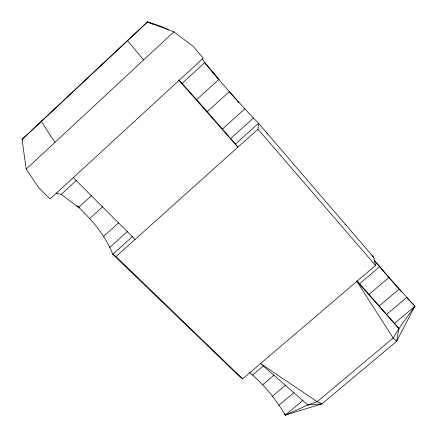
<?xml version="1.0" encoding="UTF-8"?>
<svg xmlns="http://www.w3.org/2000/svg" width="437" height="437" viewBox="0 0 437 437"><rect width="100%" height="100%" fill="white"/><g stroke="black" fill="none" stroke-linecap="round" stroke-linejoin="round"><path stroke-width="0.66" d="M76.781 205.499C91.519 219.434 105.279 235.144 112.768 254.263L115.958 256.579L257.939 129.188L258.551 123.321L244.802 108.835L229.359 91.606L207.291 111.67L237.968 147.111L178.973 80.457M373.968 259.769L389.006 277.451L414.91 306.184L398.921 328.602L396.572 341.401L321.987 403.826L285.268 415.15C275.856 399.167 263.981 384.467 249.669 372.624M406.863 297.936L414.91 306.184L396.572 341.401L393.174 338.014L356.843 281.346L398.921 328.602L393.174 338.014L317.18 401.701L307.877 404.979L285.268 415.15L284.536 413.293M41.963 120.585L41.422 121.311L50.277 135.437L55.067 142.265M147.449 21.85L22.09 139.403L26.187 169.108L39.243 188.44L50.151 198.922L203.254 58.132L193.121 46.338L173.855 31.852L147.449 21.85L161.171 26.389L166.191 28.503L168.392 30.011M26.187 169.108L173.855 31.852M56.023 193.099L61.273 194.345L76.573 180.295M207.291 111.67L182.103 83.369L204.833 62.491L202.276 58.924M91.431 195.749L78.594 207.471L61.273 194.345M196.672 99.674L218.866 79.408L204.833 62.491M89.842 218.424L102.919 206.537M103.695 236.28L118.596 222.821M222.471 129.002L244.802 108.835M109.731 247.418L127.429 231.49M230.714 138.529L253.471 118.05M132.815 236.259L112.768 254.263L237.144 374.219L242.655 378.841L375.492 265.423L373.733 257.366L258.551 123.321L235.467 144.052M252.662 374.99L263.822 365.469M357.111 280.882L359.651 283.733L379.698 266.636M262.692 384.768L274.092 375.083M359.651 283.733L369.079 294.385L389.006 277.451M272.497 396.217L285.492 385.226M369.079 294.385L379.229 305.933L399.227 289.015M279.035 405.148L293.833 392.672M379.229 305.933L386.641 314.405L406.803 297.4M285.268 415.15L302.868 400.358M386.641 314.405L394.447 323.385L414.91 306.184M154.261 24.745L147.597 21.937L22.09 139.403L22.544 140.648M266.586 132.957L267.586 133.837M371.882 255.618L373.733 257.366M115.958 256.579L242.655 378.841M78.562 206.712L79.534 207.662M345.121 224.318L346.47 225.639M73.274 177.657L135.038 239.46M178.886 79.895L182.103 83.369M218.866 79.408L212.524 72.16L236.554 100.084M398.773 288.89L376.492 263.216M399.658 289.906L401.428 291.938M257.939 129.188L375.492 265.423M237.444 101.116L238.777 102.668M394.447 323.385L398.921 328.602M374.301 260.649L375.612 262.189M143.653 59.924L127.462 40.559M204.15 62.267L212.087 71.641M321.987 403.826L307.877 404.979L260.545 363.568L317.18 401.701L321.987 403.826"/></g></svg>
